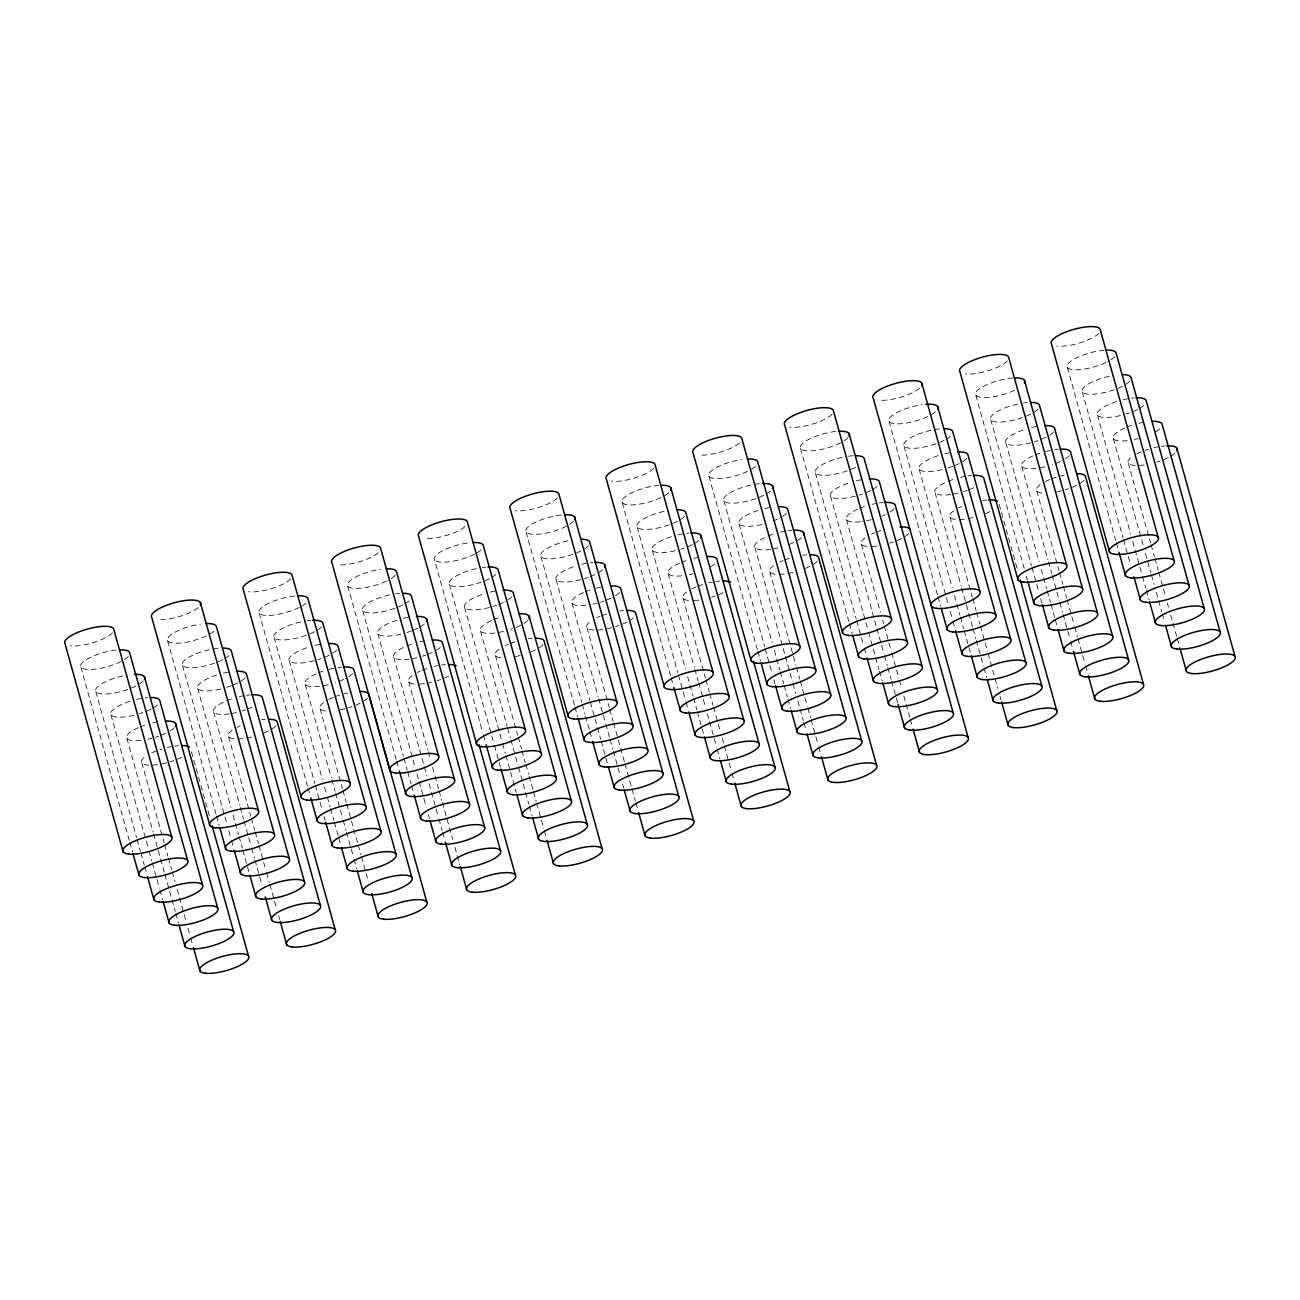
<?xml version="1.0" encoding="UTF-8"?>
<svg xmlns="http://www.w3.org/2000/svg" width="1300" height="1300" viewBox="0 0 1300 1300"><rect width="100%" height="100%" fill="white"/><g stroke="black" fill="none" stroke-linecap="round" stroke-linejoin="round"><path stroke-width="0.75" stroke-dasharray="5 3.75" d="M1128.286 463.109L1150.565 542.88M1151.101 544.83L1154.368 556.514M1154.92 558.447L1158.17 570.131M1158.722 572.065L1165.239 595.416M1167.4 603.2L1168.489 607.1M1170.666 614.867L1176.646 636.269M1177.182 638.219L1179.36 646.003M1113.369 438.62L1143.253 545.626M1145.43 553.41L1150.858 572.861M1151.394 574.811L1154.108 584.545M1156.285 592.329L1161.712 611.78M1162.265 613.73L1164.443 621.514M1097.46 415.106L1130.594 533.78M1132.771 541.564L1142.001 574.649M1142.554 576.582L1145.804 588.266M1146.356 590.216L1149.07 599.934M1082.299 391.918L1123.038 537.842M1123.59 539.793L1130.642 565.077M1067.381 367.429L1115.725 540.589M1116.261 542.539L1118.439 550.322M1036.734 490.913L1059.013 570.684M1059.549 572.617L1062.815 584.301M1063.351 586.235L1066.618 597.919M1067.154 599.869L1074.222 625.154M1074.759 627.104L1077.472 636.821M1078.025 638.771L1085.078 664.072M1085.63 666.006L1087.807 673.79M1021.816 466.407L1047.898 559.796M1048.434 561.746L1051.7 573.414M1052.236 575.364L1059.305 600.665M1059.841 602.599L1062.555 612.332M1063.108 614.283L1070.16 639.567M1070.712 641.517L1072.874 649.301M1005.908 442.894L1039.041 561.584M1041.219 569.367L1046.646 588.819M1047.199 590.769L1050.449 602.436M1051.001 604.386L1054.804 618.004M1055.34 619.954L1057.517 627.721M990.746 419.705L1031.485 565.63M1032.038 567.58L1038.554 590.931M1040.715 598.715L1041.804 602.599M975.829 395.216L1024.172 568.376M1026.35 576.16L1027.422 580.044M999.115 504.205L1017.591 570.359M949.991 517.173L972.27 596.944M972.806 598.894L976.072 610.561M976.609 612.511L979.875 624.179M980.411 626.129L987.48 651.43M988.016 653.364L997.799 688.399M999.976 696.183L1001.065 700.066M935.074 492.684L961.155 586.072M961.691 588.023L972.562 626.925M973.099 628.875L975.812 638.609M976.365 640.543L983.417 665.844M983.97 667.794L986.684 677.511M919.165 469.17L952.299 587.844M954.476 595.628L959.904 615.095M960.456 617.029L963.706 628.712M964.259 630.646L970.775 653.997M904.004 445.981L948.009 603.574M950.17 611.358L952.347 619.141M952.9 621.091L955.061 628.875M889.086 421.493L937.43 594.653M937.966 596.586L940.68 606.32M861.429 544.18L880.441 612.284M882.619 620.067L883.708 623.951M884.244 625.901L891.312 651.186M891.849 653.136L898.917 678.438M899.454 680.371L901.631 688.155M903.809 695.939L909.789 717.34M910.325 719.29L912.502 727.074M846.511 519.691L876.395 626.697M876.931 628.648L884 653.933M884.536 655.883L887.25 665.616M887.803 667.55L891.053 679.234M891.605 681.184L898.121 704.519M830.602 496.177L868.091 630.419M868.627 632.369L875.144 655.72M875.696 657.654L878.946 669.337M879.499 671.271L882.212 681.005M815.441 472.989L856.18 618.914M856.733 620.864L863.785 646.149M864.337 648.099L866.499 655.883M800.524 448.5L848.867 621.66M849.404 623.594L852.117 633.327M769.876 571.967L795.957 665.372M796.494 667.306L799.76 678.99M800.296 680.924L807.365 706.225M807.901 708.175L810.615 717.892M811.168 719.842L818.22 745.144M818.773 747.077L820.95 754.861M754.959 547.479L784.842 654.485M785.379 656.435L792.447 681.736M792.984 683.67L795.697 693.404M797.875 701.188L799.5 707.021M800.053 708.971L803.303 720.639M803.855 722.589L806.016 730.372M739.05 523.965L772.184 642.639M774.361 650.423L779.789 669.89M780.325 671.824L783.591 683.508M784.128 685.457L787.394 697.125M787.93 699.075L790.66 708.793M723.889 500.776L764.628 646.701M765.164 648.651L771.696 672.003M773.858 679.786L774.946 683.67M708.955 476.288L757.315 649.447M757.851 651.398L760.565 661.115M683.134 598.244L705.413 678.015M705.949 679.965L709.215 691.633M709.751 693.582L713.017 705.25M713.554 707.2L720.07 730.551M722.247 738.335L723.872 744.169M724.425 746.119L731.477 771.404M732.03 773.354L734.207 781.137M668.216 573.755L694.298 667.144M694.834 669.094L698.1 680.761M698.636 682.711L705.153 706.046M707.33 713.83L708.955 719.68M709.508 721.614L716.56 746.915M717.113 748.865L719.826 758.582M652.308 550.241L685.441 668.915M687.619 676.699L693.046 696.15M693.582 698.1L696.849 709.767M697.385 711.717L703.918 735.069M637.146 527.053L677.885 672.977M678.421 674.911L685.49 700.212M686.026 702.163L688.204 709.946M622.229 502.548L670.572 675.724M671.109 677.658L673.286 685.441M586.983 627.689L609.261 707.46M609.798 709.41L613.064 721.094M613.6 723.028L624.471 761.946M625.008 763.896L635.326 800.865M635.879 802.799L638.04 810.582M572.065 603.2L598.13 696.589M598.683 698.539L609.538 737.441M610.09 739.391L612.804 749.125M613.34 751.075L620.409 776.36M622.586 784.144L623.675 788.044M556.156 579.686L589.826 700.31M590.379 702.26L596.895 725.611M597.431 727.545L600.697 739.229M601.234 741.179L607.75 764.514M540.995 556.497L581.734 702.423M582.27 704.372L584.984 714.09M585.536 716.04L589.339 729.658M589.875 731.608L592.053 739.391M526.061 532.009L574.421 705.169M574.957 707.119L577.671 716.836M495.43 655.492L517.692 735.264M518.245 737.197L521.495 748.881M522.048 750.815L525.298 762.499M525.85 764.449L528.564 774.166M529.1 776.116L532.903 789.734M533.455 791.684L536.169 801.401M536.705 803.351L543.774 828.653M544.326 830.586L546.488 838.37M480.512 630.988L507.13 726.326M507.666 728.276L510.38 737.994M510.933 739.944L517.985 765.245M518.538 767.179L525.054 790.53M525.59 792.48L528.856 804.148M529.392 806.097L532.106 815.831M464.587 607.474L502.076 741.715M502.629 743.665L505.343 753.399M505.879 755.349L516.197 792.301M449.426 584.285L493.984 743.827M494.52 745.778L500.5 767.179M467.35 543.043A25.496 7.329 -15.6 0 0 434.509 559.796L482.852 732.956M483.405 734.906L485.582 742.69M408.688 681.753L427.7 749.856M428.236 751.806L430.414 759.59M432.591 767.358L438.571 788.775M439.108 790.709L441.821 800.442M442.374 802.392L452.692 839.361M454.854 847.129L459.745 864.646M393.77 657.264L426.904 775.938M429.081 783.721L438.311 816.806M438.848 818.756L442.114 830.424M442.65 832.374L444.827 840.158M377.861 633.75L414.798 766.041M416.959 773.825L418.6 779.675M419.136 781.609L426.205 806.91M428.366 814.694L429.455 818.577M362.7 610.561L403.439 756.486M403.975 758.436L407.241 770.104M407.777 772.054L411.044 783.721M411.58 785.671L414.294 795.405M347.766 586.072L396.11 759.233M396.662 761.166L398.84 768.95M320.125 708.76L342.404 788.531M342.94 790.481L346.206 802.149M346.743 804.099L357.614 843.017M358.15 844.951L360.864 854.685M361.416 856.635L368.469 881.92M305.207 684.271L331.273 777.66M331.825 779.61L335.075 791.278M335.627 793.227L342.68 818.512M343.233 820.462L345.946 830.196M346.483 832.13L353.551 857.431M354.088 859.381L356.801 869.099M289.299 660.758L322.433 779.431M324.594 787.215L326.771 794.999M327.324 796.949L330.037 806.683M330.574 808.616L333.84 820.3M334.376 822.234L338.179 835.851M338.731 837.801L340.892 845.585M274.137 637.569L314.876 783.494M315.412 785.444L321.929 808.779M324.106 816.562L325.195 820.462M259.204 613.08L307.548 786.24M308.1 788.174L310.277 795.957M228.572 736.548L250.835 816.319M251.387 818.269L254.637 829.952M255.19 831.886L258.44 843.57M258.993 845.504L266.045 870.805M266.598 872.755L269.311 882.472M269.848 884.423L276.38 907.774M278.541 915.557L279.63 919.441M213.639 712.059L239.72 805.447M240.256 807.398L243.523 819.065M244.075 821.015L251.127 846.316M251.68 848.25L254.394 857.984M254.93 859.934L261.999 885.219M197.73 688.545L230.88 807.219M233.041 815.003L238.485 834.47M239.021 836.404L242.287 848.087M242.824 850.038L249.34 873.373M182.569 665.356L226.574 822.949M228.751 830.733L230.929 838.516M231.465 840.466L233.643 848.25M167.651 640.867L215.995 814.028M216.547 815.977L219.261 825.695M191.49 751.806L209.966 817.96M141.83 762.824L164.093 842.595M164.645 844.545L167.895 856.212M168.447 858.163L171.697 869.83M172.25 871.78L174.964 881.514M177.141 889.298L185.835 920.416M187.996 928.2L190.174 935.984M190.71 937.934L192.888 945.717M126.912 738.335L152.977 831.724M153.53 833.674L164.385 872.576M164.938 874.526L171.454 897.877M171.99 899.811L175.256 911.495M175.793 913.445L178.506 923.163M110.987 714.821L148.476 849.062M149.013 851.013L151.743 860.73M152.279 862.68L159.347 887.981M159.884 889.915L162.597 899.649M95.826 691.633L136.581 837.557M137.118 839.491L140.384 851.175M140.92 853.125L144.186 864.792M144.722 866.742L146.9 874.526M80.909 667.144L129.252 840.304M129.805 842.237L132.519 851.971M1098.874 333.206A25.496 7.329 -15.6 0 1 1056.803 346.125M1007.305 360.994A25.496 7.329 -15.6 0 1 965.234 373.912M919.571 388.229A25.496 7.329 -15.6 0 1 878.491 400.173M832 414.277A25.496 7.329 -15.6 0 1 789.929 427.18M739.456 443.024A25.496 7.329 -15.6 0 1 698.376 454.984M653.705 468.325A25.496 7.329 -15.6 0 1 611.634 481.244M557.554 497.786A25.496 7.329 -15.6 0 1 515.483 510.705M465.01 526.533A25.496 7.329 -15.6 0 1 423.93 538.492M378.267 552.809A25.496 7.329 -15.6 0 1 337.188 564.753M290.696 578.858A25.496 7.329 -15.6 0 1 248.625 591.76M198.153 607.604A25.496 7.329 -15.6 0 1 157.072 619.564M112.401 632.905A25.496 7.329 -15.6 0 1 70.33 645.824M1114.783 356.72A25.496 7.329 -15.6 0 1 1107.405 361.79M1105.991 362.489A25.496 7.329 -15.6 0 1 1073.832 369.736A25.496 7.329 -15.6 0 1 1072.337 360.181A25.496 7.329 -15.6 0 1 1104.074 350.252M1014.423 390.293A25.496 7.329 -15.6 0 1 982.264 397.524A25.496 7.329 -15.6 0 1 980.769 387.985A25.496 7.329 -15.6 0 1 1012.505 378.04M935.48 411.743A25.496 7.329 -15.6 0 1 929.11 415.854M927.68 416.552A25.496 7.329 -15.6 0 1 888.94 421.249A25.496 7.329 -15.6 0 1 921.928 404.739M847.925 437.791A25.496 7.329 -15.6 0 1 814.938 450.499A25.496 7.329 -15.6 0 1 802.831 443.202A25.496 7.329 -15.6 0 1 837.2 431.324M755.365 466.538A25.496 7.329 -15.6 0 1 748.995 470.665M747.565 471.348A25.496 7.329 -15.6 0 1 708.825 476.044A25.496 7.329 -15.6 0 1 741.812 459.534M668.622 492.814A25.496 7.329 -15.6 0 1 662.253 496.925M660.822 497.624A25.496 7.329 -15.6 0 1 628.664 504.871A25.496 7.329 -15.6 0 1 627.169 495.316A25.496 7.329 -15.6 0 1 658.905 485.387M573.462 521.3A25.496 7.329 -15.6 0 1 540.491 534.008A25.496 7.329 -15.6 0 1 528.385 526.711A25.496 7.329 -15.6 0 1 562.754 514.832M480.919 550.062A25.496 7.329 -15.6 0 1 476.401 553.166M474.532 554.174A25.496 7.329 -15.6 0 1 434.509 559.796M395.168 575.364A25.496 7.329 -15.6 0 1 387.79 580.434M386.376 581.133A25.496 7.329 -15.6 0 1 347.636 585.829A25.496 7.329 -15.6 0 1 380.608 569.319M305.614 603.33A25.496 7.329 -15.6 0 1 301.096 606.45M299.227 607.441A25.496 7.329 -15.6 0 1 266.5 615.436A25.496 7.329 -15.6 0 1 263.803 606.076A25.496 7.329 -15.6 0 1 295.896 595.904M214.061 631.117A25.496 7.329 -15.6 0 1 207.675 635.245M206.261 635.928A25.496 7.329 -15.6 0 1 167.521 640.624A25.496 7.329 -15.6 0 1 200.493 624.114M128.31 656.435A25.496 7.329 -15.6 0 1 95.339 669.142A25.496 7.329 -15.6 0 1 83.233 661.83A25.496 7.329 -15.6 0 1 117.601 649.967M1129.7 381.209A25.496 7.329 -15.6 0 1 1124.175 385.287M1122.322 386.295A25.496 7.329 -15.6 0 1 1116.017 389.074M1114.263 389.724A25.496 7.329 -15.6 0 1 1081.957 390.861A25.496 7.329 -15.6 0 1 1113.45 375.44M1038.148 408.996A25.496 7.329 -15.6 0 1 1032.622 413.091M1030.77 414.082A25.496 7.329 -15.6 0 1 990.909 419.933A25.496 7.329 -15.6 0 1 1021.881 403.227M1023.587 402.967A25.496 7.329 -15.6 0 1 1027.439 402.545M950.414 436.247A25.496 7.329 -15.6 0 1 945.88 439.351M944.028 440.359A25.496 7.329 -15.6 0 1 937.722 443.137M935.967 443.771A25.496 7.329 -15.6 0 1 903.792 443.966A25.496 7.329 -15.6 0 1 940.696 428.821M855.465 467.366A25.496 7.329 -15.6 0 1 815.604 473.216A25.496 7.329 -15.6 0 1 846.576 456.495M848.283 456.235A25.496 7.329 -15.6 0 1 853.97 455.715M770.283 491.043A25.496 7.329 -15.6 0 1 765.765 494.163M763.913 495.154A25.496 7.329 -15.6 0 1 757.608 497.933M755.852 498.582A25.496 7.329 -15.6 0 1 723.678 498.761A25.496 7.329 -15.6 0 1 760.581 483.616M684.548 516.344A25.496 7.329 -15.6 0 1 679.023 520.423M677.17 521.43A25.496 7.329 -15.6 0 1 670.865 524.192M669.11 524.842A25.496 7.329 -15.6 0 1 636.789 525.996A25.496 7.329 -15.6 0 1 668.281 510.559M966.566 458.461A25.496 7.329 -15.6 0 1 961.041 462.54M959.189 463.531A25.496 7.329 -15.6 0 1 954.59 465.628M952.884 466.31A25.496 7.329 -15.6 0 1 947.602 468.13M942.11 469.625A25.496 7.329 -15.6 0 1 918.856 468.406A25.496 7.329 -15.6 0 1 939.315 455.293M944.791 453.798A25.496 7.329 -15.6 0 1 950.3 452.676M1053.309 432.185A25.496 7.329 -15.6 0 1 1047.784 436.264M1045.931 437.271A25.496 7.329 -15.6 0 1 1039.626 440.05M1037.871 440.684A25.496 7.329 -15.6 0 1 1034.345 441.854M1030.721 442.878A25.496 7.329 -15.6 0 1 1005.664 442.406A25.496 7.329 -15.6 0 1 1026.041 429.016M1031.534 427.521A25.496 7.329 -15.6 0 1 1038.749 426.14M1143.87 405.356A25.496 7.329 -15.6 0 1 1139.336 408.476M1137.484 409.484A25.496 7.329 -15.6 0 1 1131.179 412.246M1129.424 412.896A25.496 7.329 -15.6 0 1 1125.898 414.066M1120.405 415.561A25.496 7.329 -15.6 0 1 1097.151 414.342A25.496 7.329 -15.6 0 1 1117.61 401.229M1123.086 399.734A25.496 7.329 -15.6 0 1 1134.153 397.93M1159.779 428.886A25.496 7.329 -15.6 0 1 1153.392 432.997M1138.199 438.604A25.496 7.329 -15.6 0 1 1134.445 439.497M1127.181 440.7A25.496 7.329 -15.6 0 1 1113.06 437.824A25.496 7.329 -15.6 0 1 1124.89 427.927M1126.515 427.229A25.496 7.329 -15.6 0 1 1131.764 425.295M1139.011 423.247A25.496 7.329 -15.6 0 1 1144.52 422.126M1174.696 453.375A25.496 7.329 -15.6 0 1 1170.179 456.495M1168.326 457.486A25.496 7.329 -15.6 0 1 1162.005 460.265M1160.25 460.915A25.496 7.329 -15.6 0 1 1156.724 462.085M1144.033 464.945A25.496 7.329 -15.6 0 1 1133.275 455.861M1136.85 453.83A25.496 7.329 -15.6 0 1 1148.436 449.231M1153.929 447.736A25.496 7.329 -15.6 0 1 1157.65 446.94M1161.144 446.371A25.496 7.329 -15.6 0 1 1164.979 445.949M1069.217 455.699A25.496 7.329 -15.6 0 1 1061.84 460.785M1060.426 461.484A25.496 7.329 -15.6 0 1 1052.009 464.815M1044.761 466.863A25.496 7.329 -15.6 0 1 1022.206 466.879A25.496 7.329 -15.6 0 1 1033.321 455.715M1034.962 455.016A25.496 7.329 -15.6 0 1 1041.966 452.53M1045.574 451.506A25.496 7.329 -15.6 0 1 1052.967 449.93M1054.658 449.67A25.496 7.329 -15.6 0 1 1058.509 449.247M1084.135 480.204A25.496 7.329 -15.6 0 1 1078.626 484.282M1076.757 485.274A25.496 7.329 -15.6 0 1 1070.453 488.052M1068.697 488.702A25.496 7.329 -15.6 0 1 1065.171 489.872M1061.564 490.896A25.496 7.329 -15.6 0 1 1054.17 492.473M1042.064 493.122A25.496 7.329 -15.6 0 1 1041.706 483.649M1045.297 481.618A25.496 7.329 -15.6 0 1 1049.88 479.521M1051.602 478.839A25.496 7.329 -15.6 0 1 1056.884 477.019M1060.491 475.995A25.496 7.329 -15.6 0 1 1064.245 475.101M973.684 487.76A25.496 7.329 -15.6 0 1 968.792 489.824M967.038 490.474A25.496 7.329 -15.6 0 1 963.511 491.644M958.019 493.139A25.496 7.329 -15.6 0 1 952.51 494.26M950.804 494.52A25.496 7.329 -15.6 0 1 934.83 492.196A25.496 7.329 -15.6 0 1 946.579 481.991M948.22 481.293A25.496 7.329 -15.6 0 1 955.224 478.806M960.7 477.311A25.496 7.329 -15.6 0 1 966.225 476.19M967.915 475.93A25.496 7.329 -15.6 0 1 971.766 475.507M990.015 511.55A25.496 7.329 -15.6 0 1 983.71 514.329M972.952 517.628A25.496 7.329 -15.6 0 1 958.311 519.561M955.321 519.383A25.496 7.329 -15.6 0 1 954.964 509.925M958.555 507.894A25.496 7.329 -15.6 0 1 961.513 506.48M982.849 500.435A25.496 7.329 -15.6 0 1 986.684 500.012M877.013 486.427A25.496 7.329 -15.6 0 1 872.479 489.548M870.626 490.539A25.496 7.329 -15.6 0 1 864.321 493.317M862.566 493.968A25.496 7.329 -15.6 0 1 859.04 495.137M855.432 496.161A25.496 7.329 -15.6 0 1 830.359 495.674A25.496 7.329 -15.6 0 1 850.752 482.3M856.229 480.805A25.496 7.329 -15.6 0 1 863.444 479.424M893.913 508.983A25.496 7.329 -15.6 0 1 886.535 514.069M885.121 514.767A25.496 7.329 -15.6 0 1 881.936 516.165M871.341 519.675A25.496 7.329 -15.6 0 1 862.241 521.528M860.324 521.755A25.496 7.329 -15.6 0 1 846.202 518.895A25.496 7.329 -15.6 0 1 858.016 508.999M859.658 508.3A25.496 7.329 -15.6 0 1 866.661 505.814M872.138 504.319A25.496 7.329 -15.6 0 1 877.663 503.198M879.352 502.938A25.496 7.329 -15.6 0 1 883.204 502.515M908.83 533.471A25.496 7.329 -15.6 0 1 903.321 537.566M901.469 538.558A25.496 7.329 -15.6 0 1 895.148 541.336M893.392 541.986A25.496 7.329 -15.6 0 1 889.866 543.14M877.175 546.016A25.496 7.329 -15.6 0 1 869.749 546.569M866.759 546.39A25.496 7.329 -15.6 0 1 866.401 536.933M871.406 534.202A25.496 7.329 -15.6 0 1 874.591 532.789M876.298 532.122A25.496 7.329 -15.6 0 1 881.579 530.303M786.451 513.256A25.496 7.329 -15.6 0 1 779.074 518.342M777.66 519.025A25.496 7.329 -15.6 0 1 772.769 521.105M761.995 524.42A25.496 7.329 -15.6 0 1 738.741 523.201A25.496 7.329 -15.6 0 1 759.184 510.087M764.676 508.593A25.496 7.329 -15.6 0 1 771.891 507.211M801.369 537.745A25.496 7.329 -15.6 0 1 788.678 544.635M777.904 547.934A25.496 7.329 -15.6 0 1 772.395 549.055M770.689 549.315A25.496 7.329 -15.6 0 1 754.715 546.991A25.496 7.329 -15.6 0 1 766.464 536.786M768.105 536.087A25.496 7.329 -15.6 0 1 775.092 533.601M780.585 532.106A25.496 7.329 -15.6 0 1 786.094 530.985M787.8 530.725A25.496 7.329 -15.6 0 1 791.651 530.319M817.278 561.275A25.496 7.329 -15.6 0 1 813.491 564.314M809.9 566.345A25.496 7.329 -15.6 0 1 803.595 569.124M792.821 572.439A25.496 7.329 -15.6 0 1 778.196 574.356M775.206 574.194A25.496 7.329 -15.6 0 1 773.321 565.776M779.854 561.99A25.496 7.329 -15.6 0 1 783.023 560.592M784.745 559.91A25.496 7.329 -15.6 0 1 790.026 558.09M802.717 555.23A25.496 7.329 -15.6 0 1 806.569 554.808M698.701 540.491A25.496 7.329 -15.6 0 1 694.184 543.611M692.331 544.602A25.496 7.329 -15.6 0 1 686.026 547.381M684.271 548.031A25.496 7.329 -15.6 0 1 680.745 549.201M675.253 550.696A25.496 7.329 -15.6 0 1 651.999 549.477A25.496 7.329 -15.6 0 1 672.441 536.347M677.934 534.852A25.496 7.329 -15.6 0 1 689 533.065M714.626 564.005A25.496 7.329 -15.6 0 1 708.24 568.116M693.03 573.739A25.496 7.329 -15.6 0 1 689.293 574.633M682.012 575.819A25.496 7.329 -15.6 0 1 667.891 572.959A25.496 7.329 -15.6 0 1 679.721 563.062M681.363 562.364A25.496 7.329 -15.6 0 1 688.366 559.878M693.842 558.383A25.496 7.329 -15.6 0 1 699.351 557.261M723.158 592.621A25.496 7.329 -15.6 0 1 716.852 595.4M715.097 596.05A25.496 7.329 -15.6 0 1 711.571 597.204M698.88 600.08A25.496 7.329 -15.6 0 1 691.454 600.633M688.464 600.454A25.496 7.329 -15.6 0 1 688.106 590.996M691.697 588.949A25.496 7.329 -15.6 0 1 696.28 586.852M698.003 586.186A25.496 7.329 -15.6 0 1 703.284 584.366M708.776 582.871A25.496 7.329 -15.6 0 1 712.497 582.075M715.975 581.49A25.496 7.329 -15.6 0 1 719.826 581.084M588.396 545.789A25.496 7.329 -15.6 0 1 582.871 549.867M581.019 550.875A25.496 7.329 -15.6 0 1 574.714 553.654M572.942 554.304A25.496 7.329 -15.6 0 1 540.637 555.441A25.496 7.329 -15.6 0 1 572.13 540.02M602.55 569.936A25.496 7.329 -15.6 0 1 589.875 576.826M588.104 577.476A25.496 7.329 -15.6 0 1 584.594 578.646M580.97 579.67A25.496 7.329 -15.6 0 1 555.913 579.183A25.496 7.329 -15.6 0 1 576.29 565.809M581.783 564.314A25.496 7.329 -15.6 0 1 592.832 562.51M619.466 592.491A25.496 7.329 -15.6 0 1 612.089 597.577M610.675 598.276A25.496 7.329 -15.6 0 1 605.784 600.356M604.029 600.99A25.496 7.329 -15.6 0 1 600.503 602.16M596.879 603.184A25.496 7.329 -15.6 0 1 593.125 604.077M585.861 605.28A25.496 7.329 -15.6 0 1 571.74 602.404A25.496 7.329 -15.6 0 1 583.57 592.508M585.211 591.809A25.496 7.329 -15.6 0 1 592.199 589.322M595.822 588.299A25.496 7.329 -15.6 0 1 603.2 586.706M633.392 617.955A25.496 7.329 -15.6 0 1 628.859 621.075M627.006 622.066A25.496 7.329 -15.6 0 1 620.701 624.845M618.946 625.495A25.496 7.329 -15.6 0 1 615.42 626.665M611.812 627.689A25.496 7.329 -15.6 0 1 604.419 629.265M602.712 629.525A25.496 7.329 -15.6 0 1 591.955 620.441M596.96 617.711A25.496 7.329 -15.6 0 1 600.129 616.314M601.851 615.631A25.496 7.329 -15.6 0 1 607.133 613.811M619.824 610.951A25.496 7.329 -15.6 0 1 623.675 610.529M495.836 574.551A25.496 7.329 -15.6 0 1 491.319 577.671M489.466 578.663A25.496 7.329 -15.6 0 1 483.145 581.441M481.39 582.091A25.496 7.329 -15.6 0 1 449.085 583.229A25.496 7.329 -15.6 0 1 480.577 567.808M482.284 567.548A25.496 7.329 -15.6 0 1 486.119 567.125M511.989 596.765A25.496 7.329 -15.6 0 1 504.628 601.851M503.198 602.55A25.496 7.329 -15.6 0 1 498.306 604.63M496.551 605.264A25.496 7.329 -15.6 0 1 493.025 606.434M489.418 607.457A25.496 7.329 -15.6 0 1 464.36 606.986A25.496 7.329 -15.6 0 1 484.738 593.596M490.23 592.101A25.496 7.329 -15.6 0 1 495.739 590.98M527.898 620.279A25.496 7.329 -15.6 0 1 510.689 629.395M503.457 631.442A25.496 7.329 -15.6 0 1 480.886 631.459A25.496 7.329 -15.6 0 1 492.017 620.295M493.659 619.596A25.496 7.329 -15.6 0 1 500.646 617.11M542.831 644.784A25.496 7.329 -15.6 0 1 537.306 648.863M535.454 649.854A25.496 7.329 -15.6 0 1 530.855 651.95M520.244 655.476A25.496 7.329 -15.6 0 1 512.866 657.053M500.76 657.702A25.496 7.329 -15.6 0 1 500.402 648.229M505.407 645.499A25.496 7.329 -15.6 0 1 508.576 644.101M510.282 643.419A25.496 7.329 -15.6 0 1 515.564 641.599M528.271 638.739A25.496 7.329 -15.6 0 1 532.122 638.316M409.094 600.827A25.496 7.329 -15.6 0 1 404.576 603.931M402.724 604.939A25.496 7.329 -15.6 0 1 396.402 607.717M394.648 608.351A25.496 7.329 -15.6 0 1 362.342 609.505A25.496 7.329 -15.6 0 1 393.835 594.067M395.541 593.808A25.496 7.329 -15.6 0 1 399.376 593.401M424.255 624A25.496 7.329 -15.6 0 1 419.738 627.12M417.885 628.111A25.496 7.329 -15.6 0 1 413.286 630.207M411.564 630.89A25.496 7.329 -15.6 0 1 406.283 632.71M400.806 634.205A25.496 7.329 -15.6 0 1 377.536 632.986A25.496 7.329 -15.6 0 1 397.995 619.872M403.488 618.378A25.496 7.329 -15.6 0 1 408.996 617.256M440.164 647.514A25.496 7.329 -15.6 0 1 433.794 651.641M432.364 652.34A25.496 7.329 -15.6 0 1 427.489 654.404M425.718 655.054A25.496 7.329 -15.6 0 1 422.207 656.224M416.715 657.719A25.496 7.329 -15.6 0 1 411.206 658.84M409.5 659.1A25.496 7.329 -15.6 0 1 393.526 655.346A25.496 7.329 -15.6 0 1 413.904 643.386M419.396 641.891A25.496 7.329 -15.6 0 1 424.905 640.77M448.711 676.13A25.496 7.329 -15.6 0 1 442.406 678.909M440.651 679.559A25.496 7.329 -15.6 0 1 437.125 680.712M431.632 682.207A25.496 7.329 -15.6 0 1 426.124 683.329M424.418 683.589A25.496 7.329 -15.6 0 1 417.007 684.141M414.017 683.962A25.496 7.329 -15.6 0 1 412.132 675.561M417.235 672.474A25.496 7.329 -15.6 0 1 420.192 671.06M421.834 670.361A25.496 7.329 -15.6 0 1 428.837 667.875M434.314 666.38A25.496 7.329 -15.6 0 1 438.035 665.584M441.529 665.015A25.496 7.329 -15.6 0 1 445.38 664.592M321.523 626.86A25.496 7.329 -15.6 0 1 290.436 639.324A25.496 7.329 -15.6 0 1 274.918 633.799A25.496 7.329 -15.6 0 1 305.273 621.075M306.979 620.815A25.496 7.329 -15.6 0 1 310.814 620.409M336.684 650.049A25.496 7.329 -15.6 0 1 331.175 654.128M329.322 655.119A25.496 7.329 -15.6 0 1 323.017 657.898M321.246 658.548A25.496 7.329 -15.6 0 1 317.72 659.717M314.113 660.741A25.496 7.329 -15.6 0 1 289.055 660.254A25.496 7.329 -15.6 0 1 309.433 646.88M314.925 645.385A25.496 7.329 -15.6 0 1 320.434 644.264M352.609 673.562A25.496 7.329 -15.6 0 1 345.231 678.649M343.801 679.347A25.496 7.329 -15.6 0 1 335.384 682.679M328.152 684.726A25.496 7.329 -15.6 0 1 305.581 684.742A25.496 7.329 -15.6 0 1 316.713 673.579M318.354 672.88A25.496 7.329 -15.6 0 1 325.341 670.394M328.965 669.37A25.496 7.329 -15.6 0 1 336.342 667.778M338.049 667.517A25.496 7.329 -15.6 0 1 341.884 667.095M367.526 698.051A25.496 7.329 -15.6 0 1 362.001 702.146M360.149 703.137A25.496 7.329 -15.6 0 1 353.844 705.916M352.089 706.566A25.496 7.329 -15.6 0 1 348.562 707.72M344.939 708.76A25.496 7.329 -15.6 0 1 337.561 710.336M325.455 710.97A25.496 7.329 -15.6 0 1 325.098 701.512M328.673 699.481A25.496 7.329 -15.6 0 1 333.271 697.369M334.994 696.702A25.496 7.329 -15.6 0 1 340.275 694.883M343.882 693.859A25.496 7.329 -15.6 0 1 347.636 692.965M228.979 655.622A25.496 7.329 -15.6 0 1 224.461 658.742M222.592 659.734A25.496 7.329 -15.6 0 1 216.287 662.512M214.533 663.163A25.496 7.329 -15.6 0 1 182.357 663.341A25.496 7.329 -15.6 0 1 219.261 648.196M143.227 680.924A25.496 7.329 -15.6 0 1 137.719 685.003M135.866 686.01A25.496 7.329 -15.6 0 1 129.545 688.773M127.79 689.423A25.496 7.329 -15.6 0 1 95.485 690.576A25.496 7.329 -15.6 0 1 126.978 675.139M245.131 677.836A25.496 7.329 -15.6 0 1 233.171 685.019M231.449 685.685A25.496 7.329 -15.6 0 1 226.168 687.505M220.691 689A25.496 7.329 -15.6 0 1 197.421 687.781A25.496 7.329 -15.6 0 1 217.88 674.668M223.373 673.173A25.496 7.329 -15.6 0 1 228.881 672.051M157.398 705.071A25.496 7.329 -15.6 0 1 152.88 708.191M151.028 709.183A25.496 7.329 -15.6 0 1 144.706 711.961M142.951 712.611A25.496 7.329 -15.6 0 1 139.425 713.781M133.949 715.276A25.496 7.329 -15.6 0 1 110.679 714.058A25.496 7.329 -15.6 0 1 131.138 700.928M136.63 699.449A25.496 7.329 -15.6 0 1 147.68 697.645M252.249 707.135A25.496 7.329 -15.6 0 1 247.357 709.215M245.602 709.849A25.496 7.329 -15.6 0 1 242.076 711.019M236.6 712.514A25.496 7.329 -15.6 0 1 231.075 713.635M229.385 713.895A25.496 7.329 -15.6 0 1 213.411 711.571A25.496 7.329 -15.6 0 1 225.16 701.366M226.801 700.668A25.496 7.329 -15.6 0 1 233.789 698.181M239.281 696.686A25.496 7.329 -15.6 0 1 244.79 695.565M246.496 695.305A25.496 7.329 -15.6 0 1 250.331 694.899M275.974 725.855A25.496 7.329 -15.6 0 1 270.449 729.934M268.596 730.925A25.496 7.329 -15.6 0 1 262.291 733.704M251.518 737.019A25.496 7.329 -15.6 0 1 236.876 738.936M233.903 738.774A25.496 7.329 -15.6 0 1 233.545 729.3M237.12 727.269A25.496 7.329 -15.6 0 1 240.078 725.871M261.414 719.81A25.496 7.329 -15.6 0 1 265.265 719.387M174.298 727.626A25.496 7.329 -15.6 0 1 166.936 732.696M165.506 733.395A25.496 7.329 -15.6 0 1 160.615 735.475M158.86 736.125A25.496 7.329 -15.6 0 1 155.334 737.295M151.726 738.319A25.496 7.329 -15.6 0 1 147.972 739.212M140.709 740.399A25.496 7.329 -15.6 0 1 126.588 737.539A25.496 7.329 -15.6 0 1 138.418 727.642M140.059 726.944A25.496 7.329 -15.6 0 1 147.046 724.457M152.539 722.962A25.496 7.329 -15.6 0 1 158.048 721.841M181.854 757.201A25.496 7.329 -15.6 0 1 175.549 759.98M173.794 760.63A25.496 7.329 -15.6 0 1 170.268 761.784M166.644 762.808A25.496 7.329 -15.6 0 1 159.266 764.4M157.56 764.66A25.496 7.329 -15.6 0 1 146.803 755.576M151.808 752.846A25.496 7.329 -15.6 0 1 161.964 748.946M167.456 747.451A25.496 7.329 -15.6 0 1 171.178 746.655M174.671 746.07A25.496 7.329 -15.6 0 1 178.523 745.664"/><path stroke-width="1.5" d="M1176.874 448.191L1235 656.386M1220.082 631.881L1161.956 423.702A25.496 7.329 -15.6 0 0 1151.914 421.346M1204.174 608.367L1146.047 400.189A25.496 7.329 -15.6 0 0 1135.989 397.832M1189.013 585.179L1130.886 377A25.496 7.329 -15.6 0 0 1122.566 374.627M1174.079 560.69L1115.953 352.511A25.496 7.329 -15.6 0 0 1105.91 350.155M1158.17 537.176L1100.044 328.998A25.496 7.329 -15.6 0 0 1071.606 330.021A25.496 7.329 -15.6 0 0 1051.472 343.915L1109.599 552.094M1179.896 647.952L1186.413 671.304M1165.515 625.398L1171.495 646.799M1149.606 601.884L1155.586 623.285M1133.909 576.761L1140.425 600.096M1118.991 552.256L1125.507 575.608M1143.447 684.174L1085.321 475.995A25.496 7.329 -15.6 0 0 1077.001 473.606M1128.53 659.685L1070.404 451.49A25.496 7.329 -15.6 0 0 1060.345 449.134M1112.605 636.155L1054.479 427.976A25.496 7.329 -15.6 0 0 1044.436 425.62M1097.444 612.983L1039.318 404.787A25.496 7.329 -15.6 0 0 1031.014 402.415M1024.4 380.299L1082.526 588.477M1066.618 564.964L1008.491 356.785A25.496 7.329 -15.6 0 0 980.054 357.825A25.496 7.329 -15.6 0 0 959.904 371.702L1018.03 579.881M1088.344 675.74L1094.86 699.091M1073.426 651.251L1079.943 674.586M1058.054 629.671L1064.034 651.072M1042.356 604.549L1048.872 627.9M1027.975 581.994L1033.955 603.395M1020.305 580.092L1056.705 710.45M1041.788 685.945L983.661 477.766A25.496 7.329 -15.6 0 0 973.602 475.41M1025.862 662.431L967.752 454.253A25.496 7.329 -15.6 0 0 957.694 451.896M1010.701 639.242L952.591 431.064A25.496 7.329 -15.6 0 0 944.271 428.675M937.658 406.575L995.784 614.754M921.749 383.045L979.875 591.24M1001.601 702.016L1008.117 725.367M987.22 679.461L993.2 700.863M971.311 655.947L977.291 677.349M955.614 630.825L962.13 654.16M941.233 608.27L947.212 629.671M968.142 737.457L873.178 397.963A25.496 7.329 -15.6 0 1 897.617 382.882A25.496 7.329 -15.6 0 1 921.7 385.71M953.225 712.952L895.099 504.774A25.496 7.329 -15.6 0 0 885.04 502.418M937.3 689.439L879.19 481.26A25.496 7.329 -15.6 0 0 869.131 478.904M922.139 666.25L864.029 458.071A25.496 7.329 -15.6 0 0 855.709 455.683M849.095 433.582L907.221 641.761M891.312 618.247L833.186 410.053A25.496 7.329 -15.6 0 0 804.749 411.092A25.496 7.329 -15.6 0 0 784.615 424.97L842.741 633.165M913.039 729.024L919.555 752.375M898.121 704.519L904.638 727.87M882.749 682.955L888.729 704.356M867.051 657.832L873.568 681.168M852.67 635.278L858.65 656.679M876.59 765.245L818.464 557.05A25.496 7.329 -15.6 0 0 810.144 554.678M803.53 532.561L861.656 740.74M845.748 717.226L787.621 509.048A25.496 7.329 -15.6 0 0 779.317 506.659M772.46 485.859L830.586 694.054M815.669 669.549L757.543 461.37A25.496 7.329 -15.6 0 0 747.5 459.014M799.76 646.035L741.634 437.856A25.496 7.329 -15.6 0 0 713.196 438.88A25.496 7.329 -15.6 0 0 693.046 452.774L751.173 660.952M821.486 756.811L828.003 780.163M807.105 734.256L813.085 755.658M791.196 710.742L797.176 732.144M775.499 685.62L782.015 708.955M761.117 663.065L767.081 684.466M753.447 661.148L789.847 791.505M774.914 767.016L716.804 558.837A25.496 7.329 -15.6 0 0 706.745 556.481M700.879 535.324L759.005 743.503M743.844 720.314L685.717 512.135A25.496 7.329 -15.6 0 0 677.414 509.746M670.8 487.646L728.926 695.825M713.017 672.311L654.891 464.116A25.496 7.329 -15.6 0 0 626.454 465.156A25.496 7.329 -15.6 0 0 606.304 479.034L664.43 687.229M734.744 783.087L741.26 806.423M720.363 760.533L726.342 781.934M704.454 737.019L710.434 758.42M688.756 711.88L695.273 735.231M673.822 687.391L680.355 710.742M693.696 820.966L635.57 612.771A25.496 7.329 -15.6 0 0 627.25 610.399M678.762 796.461L620.636 588.283A25.496 7.329 -15.6 0 0 610.594 585.926M604.727 564.769L662.854 772.947M647.692 749.759L589.566 541.58A25.496 7.329 -15.6 0 0 581.262 539.207M574.649 517.091L632.775 725.27M616.866 701.756L558.74 493.577A25.496 7.329 -15.6 0 0 530.303 494.601A25.496 7.329 -15.6 0 0 510.152 508.495L568.279 716.674M638.592 812.533L645.109 835.884M624.211 789.977L630.191 811.379M608.303 766.464L614.283 787.865M592.589 741.341L599.121 764.676M578.224 718.786L584.188 740.188M602.128 848.754L544.001 640.575A25.496 7.329 -15.6 0 0 535.697 638.186M529.084 616.07L587.21 824.265M571.301 800.735L513.175 592.556A25.496 7.329 -15.6 0 0 503.132 590.2M556.14 777.562L498.014 569.367A25.496 7.329 -15.6 0 0 487.971 567.011M541.222 753.058L483.096 544.879A25.496 7.329 -15.6 0 0 473.038 542.523M525.314 729.544L467.188 521.365A25.496 7.329 -15.6 0 0 438.75 522.405A25.496 7.329 -15.6 0 0 418.6 536.283L476.726 744.461M547.04 840.32L553.556 863.671M532.659 817.765L538.639 839.166M516.75 794.251L522.714 815.653M501.036 769.129L507.552 792.48M486.119 744.624L492.635 767.975M479.001 744.673L515.385 875.03M500.468 850.525L442.341 642.346A25.496 7.329 -15.6 0 0 432.299 639.99M426.433 618.832L484.559 827.011M469.398 803.822L411.271 595.644A25.496 7.329 -15.6 0 0 402.951 593.271M454.48 779.334L396.354 571.155A25.496 7.329 -15.6 0 0 386.311 568.799M438.571 755.82L380.445 547.625A25.496 7.329 -15.6 0 0 352.007 548.665A25.496 7.329 -15.6 0 0 331.858 562.543L389.984 770.738M460.298 866.596L466.814 889.947M445.364 842.091L451.896 865.443M430.007 820.528L435.971 841.929M414.294 795.405L420.81 818.74M399.376 770.9L405.892 794.251M426.823 902.038L368.696 693.842A25.496 7.329 -15.6 0 0 360.392 691.47M411.905 877.533L353.779 669.354A25.496 7.329 -15.6 0 0 343.736 666.997M395.996 854.019L337.87 645.84A25.496 7.329 -15.6 0 0 329.55 643.451M380.835 830.83L322.709 622.651A25.496 7.329 -15.6 0 0 312.666 620.295M365.918 806.341L307.791 598.163A25.496 7.329 -15.6 0 0 297.749 595.806M350.009 782.827L291.882 574.633A25.496 7.329 -15.6 0 0 263.445 575.673A25.496 7.329 -15.6 0 0 243.295 589.55L301.421 797.745M371.735 893.604L378.251 916.955M357.354 871.049L363.334 892.45M341.445 847.535L347.409 868.936M325.731 822.413L332.248 845.748M310.814 797.908L317.33 821.259M335.27 929.825L277.144 721.646A25.496 7.329 -15.6 0 0 268.84 719.258M320.352 905.32L262.226 697.141A25.496 7.329 -15.6 0 0 252.184 694.785M304.444 881.806L246.318 673.628A25.496 7.329 -15.6 0 0 236.275 671.271M289.283 858.634L231.156 650.439A25.496 7.329 -15.6 0 0 222.836 648.066M274.365 834.129L216.239 625.95A25.496 7.329 -15.6 0 0 206.18 623.594M200.33 602.436L258.44 810.615M280.183 921.391L286.699 944.742M265.249 896.903L271.765 920.237M249.893 875.322L255.856 896.724M234.179 850.2L240.695 873.535M219.797 827.645L225.778 849.046M212.144 825.727L248.528 956.085M209.869 825.533L151.743 617.354A25.496 7.329 -15.6 0 1 176.183 602.258A25.496 7.329 -15.6 0 1 200.265 605.085M175.484 723.418L233.61 931.596M217.701 908.083L159.575 699.904A25.496 7.329 -15.6 0 0 151.255 697.515M144.414 676.715L202.54 884.894M187.623 860.405L129.496 652.226A25.496 7.329 -15.6 0 0 119.438 649.87M171.714 836.891L113.588 628.696A25.496 7.329 -15.6 0 0 85.15 629.736A25.496 7.329 -15.6 0 0 65 643.614L123.126 851.809M193.44 947.667L199.956 971.002M179.059 925.112L185.023 946.514M163.15 901.599L169.114 923M147.436 876.46L153.952 899.811M133.055 853.921L139.035 875.322M1014.358 377.942A25.496 7.329 -15.6 0 1 1024.351 382.964M925.763 404.316A25.496 7.329 -15.6 0 1 937.609 409.224M839.053 431.226A25.496 7.329 -15.6 0 1 849.046 436.231M660.758 485.29A25.496 7.329 -15.6 0 1 670.751 490.295M564.606 514.735A25.496 7.329 -15.6 0 1 574.6 519.756M762.418 483.503A25.496 7.329 -15.6 0 1 772.411 488.524M1166.831 445.835A25.496 7.329 -15.6 0 1 1176.825 450.856M988.536 499.899A25.496 7.329 -15.6 0 1 997.506 501.264M899.974 526.906A25.496 7.329 -15.6 0 1 910.016 529.262M793.488 530.205A25.496 7.329 -15.6 0 1 803.481 535.226M690.836 532.967A25.496 7.329 -15.6 0 1 700.83 537.972M723.401 580.954A25.496 7.329 -15.6 0 1 730.649 582.335M594.685 562.413A25.496 7.329 -15.6 0 1 604.679 567.434M519.041 613.714A25.496 7.329 -15.6 0 1 529.035 618.735M416.39 616.476A25.496 7.329 -15.6 0 1 426.384 621.481M448.955 664.462A25.496 7.329 -15.6 0 1 456.186 665.844M134.371 674.359A25.496 7.329 -15.6 0 1 144.365 679.38M165.441 721.061A25.496 7.329 -15.6 0 1 175.435 726.082M182.097 745.534A25.496 7.329 -15.6 0 1 189.329 746.915M604.435 766.903A25.496 7.329 -15.6 0 0 646.506 753.984A25.496 7.329 -15.6 0 0 619.255 750.799A25.496 7.329 -15.6 0 0 604.435 766.903M512.883 794.69A25.496 7.329 -15.6 0 0 554.954 781.771A25.496 7.329 -15.6 0 0 527.702 778.602A25.496 7.329 -15.6 0 0 512.883 794.69M426.14 820.95A25.496 7.329 -15.6 0 0 468.211 808.031A25.496 7.329 -15.6 0 0 440.96 804.863A25.496 7.329 -15.6 0 0 426.14 820.95M337.577 847.958A25.496 7.329 -15.6 0 0 379.649 835.039A25.496 7.329 -15.6 0 0 352.398 831.87A25.496 7.329 -15.6 0 0 337.577 847.958M246.025 875.761A25.496 7.329 -15.6 0 0 288.096 862.842A25.496 7.329 -15.6 0 0 260.845 859.658A25.496 7.329 -15.6 0 0 246.025 875.761M159.282 902.021A25.496 7.329 -15.6 0 0 201.354 889.102A25.496 7.329 -15.6 0 0 174.102 885.934A25.496 7.329 -15.6 0 0 159.282 902.021M497.965 770.185A25.496 7.329 -15.6 0 0 540.036 757.266A25.496 7.329 -15.6 0 0 512.785 754.097A25.496 7.329 -15.6 0 0 497.965 770.185M322.66 823.469A25.496 7.329 -15.6 0 0 364.731 810.55A25.496 7.329 -15.6 0 0 337.48 807.381A25.496 7.329 -15.6 0 0 322.66 823.469M589.517 742.398A25.496 7.329 -15.6 0 0 631.589 729.479A25.496 7.329 -15.6 0 0 604.337 726.31A25.496 7.329 -15.6 0 0 589.517 742.398M144.365 877.533A25.496 7.329 -15.6 0 0 186.436 864.614A25.496 7.329 -15.6 0 0 159.185 861.445A25.496 7.329 -15.6 0 0 144.365 877.533M231.107 851.256A25.496 7.329 -15.6 0 0 273.179 838.337A25.496 7.329 -15.6 0 0 245.928 835.169A25.496 7.329 -15.6 0 0 231.107 851.256M411.223 796.461A25.496 7.329 -15.6 0 0 453.294 783.543A25.496 7.329 -15.6 0 0 426.043 780.374A25.496 7.329 -15.6 0 0 411.223 796.461M306.751 799.955A25.496 7.329 -15.6 0 0 348.822 787.036A25.496 7.329 -15.6 0 0 321.571 783.867A25.496 7.329 -15.6 0 0 306.751 799.955M573.609 718.884A25.496 7.329 -15.6 0 0 615.68 705.965A25.496 7.329 -15.6 0 0 588.429 702.796A25.496 7.329 -15.6 0 0 573.609 718.884M215.199 827.742A25.496 7.329 -15.6 0 0 257.27 814.824A25.496 7.329 -15.6 0 0 230.019 811.655A25.496 7.329 -15.6 0 0 215.199 827.742M128.456 854.019A25.496 7.329 -15.6 0 0 170.528 841.1A25.496 7.329 -15.6 0 0 143.276 837.915A25.496 7.329 -15.6 0 0 128.456 854.019M482.056 746.671A25.496 7.329 -15.6 0 0 524.128 733.753A25.496 7.329 -15.6 0 0 496.876 730.584A25.496 7.329 -15.6 0 0 482.056 746.671M395.314 772.947A25.496 7.329 -15.6 0 0 437.385 760.029A25.496 7.329 -15.6 0 0 410.134 756.86A25.496 7.329 -15.6 0 0 395.314 772.947M528.044 817.863A25.496 7.329 -15.6 0 0 570.115 804.944A25.496 7.329 -15.6 0 0 542.864 801.775A25.496 7.329 -15.6 0 0 528.044 817.863M441.301 844.139A25.496 7.329 -15.6 0 0 483.372 831.22A25.496 7.329 -15.6 0 0 456.121 828.051A25.496 7.329 -15.6 0 0 441.301 844.139M558.886 865.881A25.496 7.329 -15.6 0 0 600.957 852.962A25.496 7.329 -15.6 0 0 573.69 849.794A25.496 7.329 -15.6 0 0 558.886 865.881M472.144 892.158A25.496 7.329 -15.6 0 0 514.215 879.239A25.496 7.329 -15.6 0 0 486.948 876.054A25.496 7.329 -15.6 0 0 472.144 892.158M457.21 867.653A25.496 7.329 -15.6 0 0 499.281 854.734A25.496 7.329 -15.6 0 0 472.03 851.565A25.496 7.329 -15.6 0 0 457.21 867.653M543.952 841.392A25.496 7.329 -15.6 0 0 586.024 828.474A25.496 7.329 -15.6 0 0 558.773 825.289A25.496 7.329 -15.6 0 0 543.952 841.392M368.648 894.66A25.496 7.329 -15.6 0 0 410.735 881.741A25.496 7.329 -15.6 0 0 383.467 878.572A25.496 7.329 -15.6 0 0 368.648 894.66M205.286 973.212A25.496 7.329 -15.6 0 0 247.357 960.31A25.496 7.329 -15.6 0 0 220.09 957.125A25.496 7.329 -15.6 0 0 205.286 973.212M635.521 813.589A25.496 7.329 -15.6 0 0 677.592 800.67A25.496 7.329 -15.6 0 0 650.325 797.501A25.496 7.329 -15.6 0 0 635.521 813.589M277.095 922.447A25.496 7.329 -15.6 0 0 319.166 909.529A25.496 7.329 -15.6 0 0 291.915 906.36A25.496 7.329 -15.6 0 0 277.095 922.447M650.439 838.094A25.496 7.329 -15.6 0 0 692.51 825.175A25.496 7.329 -15.6 0 0 665.259 822.006A25.496 7.329 -15.6 0 0 650.439 838.094M174.444 925.21A25.496 7.329 -15.6 0 0 216.515 912.291A25.496 7.329 -15.6 0 0 189.264 909.123A25.496 7.329 -15.6 0 0 174.444 925.21M292.029 946.952A25.496 7.329 -15.6 0 0 334.1 934.034A25.496 7.329 -15.6 0 0 306.832 930.865A25.496 7.329 -15.6 0 0 292.029 946.952M383.581 919.165A25.496 7.329 -15.6 0 0 425.652 906.246A25.496 7.329 -15.6 0 0 398.401 903.061A25.496 7.329 -15.6 0 0 383.581 919.165M190.352 948.724A25.496 7.329 -15.6 0 0 232.424 935.805A25.496 7.329 -15.6 0 0 205.173 932.636A25.496 7.329 -15.6 0 0 190.352 948.724M352.739 871.146A25.496 7.329 -15.6 0 0 394.81 858.227A25.496 7.329 -15.6 0 0 367.559 855.059A25.496 7.329 -15.6 0 0 352.739 871.146M619.596 790.075A25.496 7.329 -15.6 0 0 661.684 777.156A25.496 7.329 -15.6 0 0 634.416 773.988A25.496 7.329 -15.6 0 0 619.596 790.075M261.186 898.934A25.496 7.329 -15.6 0 0 303.257 886.015A25.496 7.329 -15.6 0 0 276.006 882.846A25.496 7.329 -15.6 0 0 261.186 898.934M669.76 689.439A25.496 7.329 -15.6 0 0 711.831 676.52A25.496 7.329 -15.6 0 0 684.58 673.335A25.496 7.329 -15.6 0 0 669.76 689.439M1023.36 582.091A25.496 7.329 -15.6 0 0 1065.431 569.173A25.496 7.329 -15.6 0 0 1038.18 566.004A25.496 7.329 -15.6 0 0 1023.36 582.091M936.617 608.367A25.496 7.329 -15.6 0 0 978.689 595.449A25.496 7.329 -15.6 0 0 951.438 592.28A25.496 7.329 -15.6 0 0 936.617 608.367M998.53 703.072A25.496 7.329 -15.6 0 0 1040.601 690.154A25.496 7.329 -15.6 0 0 1013.35 686.985A25.496 7.329 -15.6 0 0 998.53 703.072M1085.273 676.812A25.496 7.329 -15.6 0 0 1127.344 663.894A25.496 7.329 -15.6 0 0 1100.092 660.709A25.496 7.329 -15.6 0 0 1085.273 676.812M909.967 730.08A25.496 7.329 -15.6 0 0 952.039 717.161A25.496 7.329 -15.6 0 0 924.788 713.992A25.496 7.329 -15.6 0 0 909.967 730.08M746.59 808.633A25.496 7.329 -15.6 0 0 788.661 795.714A25.496 7.329 -15.6 0 0 761.41 792.545A25.496 7.329 -15.6 0 0 746.59 808.633M1176.825 649.009A25.496 7.329 -15.6 0 0 1218.896 636.09A25.496 7.329 -15.6 0 0 1191.645 632.921A25.496 7.329 -15.6 0 0 1176.825 649.009M818.415 757.867A25.496 7.329 -15.6 0 0 860.486 744.949A25.496 7.329 -15.6 0 0 833.219 741.78A25.496 7.329 -15.6 0 0 818.415 757.867M1191.743 673.514A25.496 7.329 -15.6 0 0 1233.814 660.595A25.496 7.329 -15.6 0 0 1206.562 657.426A25.496 7.329 -15.6 0 0 1191.743 673.514M715.764 760.63A25.496 7.329 -15.6 0 0 757.835 747.711A25.496 7.329 -15.6 0 0 730.567 744.543A25.496 7.329 -15.6 0 0 715.764 760.63M833.333 782.372A25.496 7.329 -15.6 0 0 875.404 769.454A25.496 7.329 -15.6 0 0 848.153 766.285A25.496 7.329 -15.6 0 0 833.333 782.372M894.059 706.566A25.496 7.329 -15.6 0 0 936.13 693.648A25.496 7.329 -15.6 0 0 908.879 690.479A25.496 7.329 -15.6 0 0 894.059 706.566M924.885 754.585A25.496 7.329 -15.6 0 0 966.956 741.666A25.496 7.329 -15.6 0 0 939.705 738.481A25.496 7.329 -15.6 0 0 924.885 754.585M731.673 784.144A25.496 7.329 -15.6 0 0 773.744 771.225A25.496 7.329 -15.6 0 0 746.492 768.056A25.496 7.329 -15.6 0 0 731.673 784.144M1054.203 630.11A25.496 7.329 -15.6 0 0 1096.274 617.191A25.496 7.329 -15.6 0 0 1069.006 614.023A25.496 7.329 -15.6 0 0 1054.203 630.11M967.46 656.37A25.496 7.329 -15.6 0 0 1009.531 643.451A25.496 7.329 -15.6 0 0 982.28 640.283A25.496 7.329 -15.6 0 0 967.46 656.37M1160.916 625.495A25.496 7.329 -15.6 0 0 1202.987 612.576A25.496 7.329 -15.6 0 0 1175.736 609.408A25.496 7.329 -15.6 0 0 1160.916 625.495M802.506 734.354A25.496 7.329 -15.6 0 0 844.577 721.435A25.496 7.329 -15.6 0 0 817.31 718.266A25.496 7.329 -15.6 0 0 802.506 734.354M878.898 683.378A25.496 7.329 -15.6 0 0 920.969 670.459A25.496 7.329 -15.6 0 0 893.717 667.29A25.496 7.329 -15.6 0 0 878.898 683.378M700.602 737.441A25.496 7.329 -15.6 0 0 742.674 724.523A25.496 7.329 -15.6 0 0 715.406 721.354A25.496 7.329 -15.6 0 0 700.602 737.441M787.345 711.181A25.496 7.329 -15.6 0 0 829.416 698.262A25.496 7.329 -15.6 0 0 802.149 695.077A25.496 7.329 -15.6 0 0 787.345 711.181M1145.755 602.306A25.496 7.329 -15.6 0 0 1187.826 589.404A25.496 7.329 -15.6 0 0 1160.575 586.219A25.496 7.329 -15.6 0 0 1145.755 602.306M1039.269 605.605A25.496 7.329 -15.6 0 0 1081.34 592.686A25.496 7.329 -15.6 0 0 1054.089 589.517A25.496 7.329 -15.6 0 0 1039.269 605.605M848.055 635.375A25.496 7.329 -15.6 0 0 890.126 622.456A25.496 7.329 -15.6 0 0 862.875 619.288A25.496 7.329 -15.6 0 0 848.055 635.375M863.964 658.889A25.496 7.329 -15.6 0 0 906.051 645.97A25.496 7.329 -15.6 0 0 878.784 642.801A25.496 7.329 -15.6 0 0 863.964 658.889M1130.837 577.817A25.496 7.329 -15.6 0 0 1172.909 564.899A25.496 7.329 -15.6 0 0 1145.641 561.73A25.496 7.329 -15.6 0 0 1130.837 577.817M685.669 712.952A25.496 7.329 -15.6 0 0 727.74 700.034A25.496 7.329 -15.6 0 0 700.489 696.865A25.496 7.329 -15.6 0 0 685.669 712.952M772.411 686.676A25.496 7.329 -15.6 0 0 814.483 673.758A25.496 7.329 -15.6 0 0 787.231 670.589A25.496 7.329 -15.6 0 0 772.411 686.676M1069.364 653.283A25.496 7.329 -15.6 0 0 1111.435 640.364A25.496 7.329 -15.6 0 0 1084.168 637.195A25.496 7.329 -15.6 0 0 1069.364 653.283M982.621 679.559A25.496 7.329 -15.6 0 0 1024.693 666.64A25.496 7.329 -15.6 0 0 997.441 663.471A25.496 7.329 -15.6 0 0 982.621 679.559M1100.19 701.301A25.496 7.329 -15.6 0 0 1142.261 688.383A25.496 7.329 -15.6 0 0 1115.01 685.214A25.496 7.329 -15.6 0 0 1100.19 701.301M1013.447 727.577A25.496 7.329 -15.6 0 0 1055.519 714.659A25.496 7.329 -15.6 0 0 1028.267 711.474A25.496 7.329 -15.6 0 0 1013.447 727.577M952.526 631.881A25.496 7.329 -15.6 0 0 994.614 618.962A25.496 7.329 -15.6 0 0 967.346 615.794A25.496 7.329 -15.6 0 0 952.526 631.881M1114.913 554.304A25.496 7.329 -15.6 0 0 1157 541.385A25.496 7.329 -15.6 0 0 1129.733 538.216A25.496 7.329 -15.6 0 0 1114.913 554.304M756.503 663.163A25.496 7.329 -15.6 0 0 798.574 650.244A25.496 7.329 -15.6 0 0 771.322 647.075A25.496 7.329 -15.6 0 0 756.503 663.163"/></g></svg>
